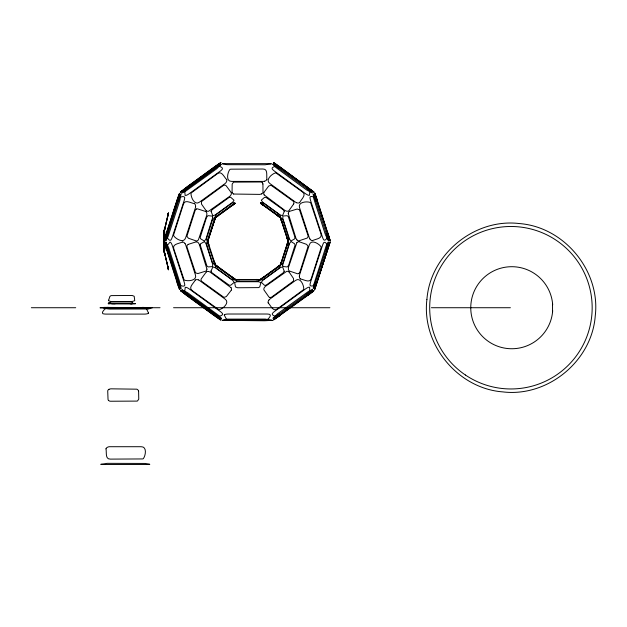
<?xml version="1.0" encoding="UTF-8"?>
<svg xmlns="http://www.w3.org/2000/svg" width="627" height="627" viewBox="0 0 627 627"><rect width="100%" height="100%" fill="white"/><g stroke="black" fill="none" stroke-linecap="round" stroke-linejoin="round"><path stroke-width="0.94" d="M163.686 241.254L163.451 241.254C164.258 227.828 163.083 244.851 163.733 240.502M164.196 235.76C164.227 238.754 164.964 225.563 164.274 234.882L164.274 247.712C163.984 258.99 163.451 236.677 164.282 250.729M164.047 234.859L164.07 231.206L168.444 212.968L167.77 215.853M164.086 248.041L164.133 231.042M164.501 250.753L164.219 232.006M163.937 246.834L163.451 241.387L163.71 245.933M163.459 241.787C164.25 244.044 164.015 250.471 163.874 242.108M163.749 241.591L163.647 241.45M163.882 241.254L163.898 236.645M164.164 250.628L164.031 231.841L164.015 250.792L163.984 250.04M164.227 234.874L164.141 232.084L164.07 232.531M163.553 241.473L163.608 245.753M163.71 236.959L163.451 241.254M163.451 241.904L163.6 245.502M163.467 241.998L163.459 241.591M164.086 248.316L164.023 250.8L163.608 246.278L163.655 246.85M164.368 250.761L164.368 231.872L164.509 250.722L163.913 246.497M164.783 255.471L163.992 250.933L167.989 266.655M163.561 237.155L163.569 236.598L163.741 237.343M163.772 246.623L163.827 246.152L164.078 250.667M164.149 236.669L163.921 241.121L163.725 240.643M163.757 245.745L163.851 245.619M164.164 236.191L164.556 231.904L164.219 232.421M163.639 246.278L163.655 246.819M164.086 233.542L163.976 231.833M163.741 235.838L163.827 236.481L164.109 231.935M163.866 241.85L164.023 241.379L164.086 242.108M164.015 240.862L163.882 236.653M163.827 245.933L163.843 246.246M164.635 255.26L164.203 250.933L168.451 269.728L164.125 250.918L164.838 255.408M164.031 231.927L163.937 232.452M164.258 237.367L164.298 236.677L164.305 240.823M164.07 249.225L164.188 250.784L164.047 247.892M164.682 227.342L164.76 227.499M164.18 241.254L164.399 236.692M164.164 240.541L166.586 236.849L167.997 233.166M168.248 214.583L164.149 231.598L168.436 212.968L168.248 214.097M163.945 232.147L163.592 236.473C164.188 234.655 163.851 239.616 164.368 232.241M163.859 236.277L163.913 235.728M163.953 232.108L163.663 236.018M163.866 240.972L164.094 240.815M552.536 311.744L552.536 303.703M195.593 206.495L195.553 206.973A2.484 1.097 -72 0 1 195.342 207.937L185.639 237.813C183.852 243.832 175.536 238.777 173.616 235.658A2.445 1.082 -72 0 1 173.655 234.788L183.421 204.151C184.941 198.947 191.172 203.336 194.558 203.626M164.392 230.995L164.203 231.731L164.713 227.468M299.377 276.123L299.416 275.637A2.484 1.082 -72 0 1 299.635 274.681L309.338 244.804C311.07 238.809 319.3 243.825 321.142 246.952A2.445 1.066 -72 0 1 321.095 247.822L311.329 278.459C309.856 283.631 303.711 279.313 300.38 278.991M164.07 235.783L164.164 236.497L164.345 235.768M164.102 250.784L164.219 250.212M163.623 235.917L163.757 236.12M164.149 245.964L163.992 241.779M164.156 231.002L164 231.7L164.635 228.941M163.623 236.152L163.639 235.752M164.619 232.641L164.501 232.256M164.235 250.91L164.446 252.9L164.313 251.889M163.616 236.113L163.576 236.465M164.258 231.661L164.235 231.081M163.843 241.716C164.83 239.71 164.18 252.101 164.102 241.748M164.062 246.521C165.238 248.464 164.329 255.487 164.423 246.192M164.752 227.742L164.117 231.716L164.658 229.192M164.172 231.473L164.776 228.69M288.271 213.509L296.007 238.448L296.994 239.953M164.274 245.635L164.298 241.661M206.941 269.108L199.214 244.169L198.226 242.657A8.033 3.441 72 0 0 196.275 241.85M215.085 218.815L207.827 241.019L215.273 218.078L207.835 240.987L208.65 238.675M164.086 231.465L164.125 231.104M164.603 227.452L164.047 231.347M164.376 250.69L164.47 250.063M168.028 215.782L168.389 213.235M168.318 214.458C169.133 210.633 167.244 217.773 168.13 214.512M164.211 236.998L164.086 240.705L178.052 197.066C180.858 187.559 179.44 199.072 178.35 201.361M164.156 245.996L164.18 245.251M164.423 229.952L164.227 230.791M168.052 214.528L168.193 213.917M165.034 228.424L164.235 231.724M168.208 214.246L168.287 213.533M215.288 218.071L214.583 220.422M281.554 261.098L280.543 264.547L287.934 241.599L287.017 245.141M166.218 233.393L164.36 240.729L179.784 193.281L177.402 198.971L166.351 232.985M315.867 281.257L315.083 283.929A3.738 0.415 -72 0 0 314.832 285.387L314.738 289.431L330.186 241.881L314.723 289.36L330.139 241.904L327.31 246.466A3.535 0.392 -72 0 0 327.02 247.156L326.212 249.452M286.688 245.298L288.005 241.583L281.202 262.603M281.084 262.548L280.496 264.484L281.844 261.075M215.092 218.635L215.273 218.102M164.392 246.121L164.266 246.858M293.632 204.041L288.843 210.743A8.033 3.394 36.1 0 1 286.782 211.213L285.081 210.547L264.171 194.911M299.659 202.631C300.968 199.519 306.932 194.966 302.473 191.964L276.35 173.209A2.445 1.066 36.1 0 0 275.543 172.895C271.993 173.726 264.766 180.067 269.931 183.562L295.341 202.027A2.484 1.082 36.1 0 0 296.187 202.521L296.634 202.717M263.81 192.552L268.693 186.047L270.793 185.294A1.834 0.776 36.1 0 1 271.499 185.592L292.699 200.828A1.912 0.807 36.1 0 1 293.608 201.737L293.977 202.67A9.35 3.95 36.1 0 1 293.601 204.018M195.279 279.979C193.939 283.083 187.802 287.597 192.277 290.646L218.4 309.409A2.445 1.082 35.9 0 0 219.215 309.714C222.765 308.892 230.227 302.622 225.046 299.055L199.637 280.59A2.484 1.097 35.9 0 0 198.79 280.089L198.344 279.901M231.379 290.058L226.331 296.571L224.2 297.316A1.834 0.784 35.9 0 1 223.494 297.026L202.294 281.789A1.912 0.815 35.9 0 1 201.385 280.88L201.032 279.94A9.35 3.989 35.9 0 1 201.424 278.6L206.346 271.875M269.007 299.972L269.32 299.604A2.484 1.082 -36.1 0 1 270.057 298.954L295.474 280.488C300.419 276.664 304.087 285.622 303.734 289.235A2.445 1.066 -36.1 0 1 303.186 289.909L277.275 308.954C273.043 312.277 270.629 305.122 268.121 302.896M296.845 242.72L288.451 267.439L288.357 269.242A8.033 3.378 -72 0 0 289.431 271.036L297.206 273.654A9.35 3.934 -72 0 0 298.601 273.607M260.62 279.25L280.12 265.088L277.275 267.447M235.18 203.328L233.119 204.911M234.686 203.744L215.672 217.514L217.89 215.97M279.47 265.636L280.183 265.103L277.095 267.22M279.258 314.041L277.048 315.749A3.738 0.408 -36 0 0 275.99 316.768L273.544 319.958L310.788 293.256C319.08 287.511 308.28 292.582 306.321 294.392M218.533 215.045L215.633 217.53L235.149 203.352L231.912 205.319M263.497 277.103L260.652 279.289L261.678 278.56M308.029 295.301L313.978 290.497L273.607 319.817L280.034 315.64M278.709 266.193L261.992 278.341M263.724 277.291L260.613 279.266M109.02 389.296L110.736 388.826L136.851 389.179A7.696 3.268 0.6 0 1 138.504 390.887M261.584 193.923L259.844 194.394L233.738 194.041M298.609 273.568L299.377 272.933A1.912 0.807 -72 0 0 299.965 271.789L307.904 246.92A1.834 0.776 -72 0 0 307.967 246.16L306.619 244.373L298.969 241.661M196.4 209.05L195.608 209.684A1.912 0.823 -72 0 0 195.021 210.821L187.089 235.697A1.834 0.784 -72 0 0 187.026 236.457L188.413 238.236L196.22 240.948A7.696 3.3 -72 0 0 198.367 239.945L206.777 215.171L206.863 213.376A8.033 3.441 -72 0 0 205.758 211.581M188.296 244.35L196.259 241.795M312.426 240.697C315.31 238.973 322.803 238.816 320.953 233.777L310.843 203.25A2.445 1.066 72 0 0 310.373 202.521C307.034 201.079 297.457 201.925 299.581 207.78L309.291 237.657A2.484 1.082 72 0 0 309.683 238.558L309.926 238.973M182.52 241.92C179.604 243.66 171.978 243.746 173.797 248.841L183.907 279.368A2.445 1.082 72 0 0 184.385 280.097C187.755 281.499 197.481 280.763 195.397 274.838L185.686 244.961A2.484 1.097 72 0 0 185.294 244.06L185.043 243.644M289.368 211.401L297.135 209.05L299.267 209.692A1.834 0.776 72 0 1 299.667 210.343L307.857 235.125A1.912 0.807 72 0 1 308.061 236.395L307.81 237.367A9.35 3.934 72 0 1 306.721 238.229L298.93 240.823A8.033 3.378 72 0 1 296.994 239.984M148.865 308.797L152.541 307.677L106.676 307.395C96.824 307.12 108.69 309.377 111.23 309.056L147.439 308.993A3.738 0.4 0.1 0 0 148.865 308.797M264.563 181.195L264.092 181.305A2.484 1.089 0.1 0 1 263.113 181.407L231.7 181.399C225.461 181.595 227.577 172.182 229.952 169.408A2.445 1.074 0.1 0 1 230.791 169.18L262.948 169.008C268.34 168.82 266.177 176.046 266.961 179.346M130.142 303.774L132.258 303.719L128.801 303.452M146.005 307.881L149.908 307.794L142.509 307.363M239.475 279.438L235.901 279.524L260.033 279.524L256.286 279.438M256.082 279.767L259.993 279.501L237.743 279.54M112.264 303.452L108.134 303.719L131.733 303.781M131.936 303.781L135.557 303.695L111.434 303.695L115.125 303.781M264.672 320.758L272.322 320.326L222.428 320.319L264.249 320.758M108.338 307.363L99.991 307.794L145.566 307.881M31.35 307.724L75.71 307.724M138.363 307.724L160.01 307.724M173.546 307.724L329.873 307.724M431.4 307.724L510.386 307.724M239.538 279.767L235.87 279.501L237.343 279.54M208.454 271.428L210.139 272.071L231.049 287.699M269.884 297.441L270.88 297.386A1.912 0.807 -36.1 0 0 272.024 296.806L293.068 281.351A1.834 0.776 -36.1 0 0 293.569 280.771L293.53 278.529L288.945 271.797M205.781 211.526L197.819 208.956A9.35 4.005 -72 0 0 196.408 209.01M280.003 217.451L277.118 215.406M263.748 205.335L260.526 203.289L280.097 217.451L278.325 216.276M231.896 277.275L235.235 279.328L215.727 265.143L218.51 267.557M216.244 265.472L235.203 279.289L232.272 277.087M306.344 188.257L308.656 189.832A3.738 0.408 36 0 0 309.965 190.53L313.813 191.917L276.922 164.76C269.124 158.749 276.985 167.315 279.297 168.585M214.638 315.859L221.088 319.966L180.733 290.63L185.357 294.588L214.285 315.608M218.674 267.204L215.735 265.158L216.103 265.44M278.459 216.237L260.605 203.289L263.677 205.648M277.126 215.061L280.042 217.467M108.596 400.481L109.466 401.029A1.912 0.815 0.6 0 0 110.744 401.233L136.835 401.1A1.834 0.776 0.6 0 0 137.572 400.919L138.763 399.07L138.591 390.887M262.392 182.731L261.537 182.191A1.912 0.815 0.1 0 0 260.268 181.987L234.169 182.12A1.834 0.776 0.1 0 0 233.424 182.3L232.17 184.15L232.061 192.332M226.817 179.722C224.239 177.504 221.739 170.348 217.475 173.663L191.564 192.701A2.445 1.082 -35.9 0 0 191.023 193.382C190.741 197.035 194.542 205.946 199.504 202.121L224.921 183.656A2.484 1.097 -35.9 0 0 225.649 183.006L225.971 182.645A6.004 2.649 -35.9 0 0 226.708 179.792M206.236 210.821L201.502 204.088L201.432 201.839A1.834 0.784 -35.9 0 1 201.925 201.259L222.961 185.804A1.912 0.815 -35.9 0 1 224.113 185.224L225.117 185.169A9.35 3.989 -35.9 0 1 226.292 185.953L231.269 192.63M164.203 245.588L164.384 245.988L164.313 241.818M315.13 193.798L314.699 192.983L315.02 198.344A3.535 0.392 72 0 0 315.193 199.065L315.89 201.4M315.232 194.049L330.139 240.502L327.803 237.163A3.738 0.415 72 0 1 327.161 235.83L326.212 233.205M208.078 242.257L207.874 241.724L215.32 264.633L213.799 261.051M208.133 242.398L209.026 245.086M208.564 243.668L207.858 241.685L208.681 245.314M164.298 236.214L164.799 231.99M177.026 282.495L179.855 289.564L164.423 242.093L166.327 249.585M286.758 237.531L287.973 240.933L280.528 218.008L287.487 239.365M317.466 200.53L314.66 193.045L330.084 240.525L328.031 233.032M281.844 221.566L280.457 217.984L281.562 221.543M286.962 237.304L287.911 240.933L287.605 239.733M214.222 261.075L215.32 264.649L214.724 262.65M164.995 254.021L164.313 251.505M164.047 250.925L164.29 251.78M164.047 251.208L164.117 251.654M167.832 267.188L168.467 269.728L168.146 268.176M168.138 268.325L168.467 269.72L168.028 266.812M164.18 251.466L164.188 251.231M163.968 250.157L163.992 250.8L163.937 250.369M164.031 250.236L163.992 250.753L164.047 247.736M164.196 246.85L164.619 250.048M105.947 448.775C106.841 452.106 104.928 459.309 110.305 459.113L142.447 458.94A2.445 1.074 0.6 0 0 143.277 458.713C145.597 455.845 147.314 446.495 141.13 446.714L109.725 446.714A2.484 1.089 0.6 0 0 108.745 446.816L108.283 446.918A6.004 2.633 0.6 0 0 106.073 448.783M262.925 184.048L262.995 192.332A8.033 3.409 0.1 0 1 261.616 193.931M163.757 242.069L163.623 245.353M552.693 310.647A41.021 41.021 0 0 1 490.424 342.75A41.021 41.021 0 0 1 490.424 272.698A41.021 41.021 0 0 1 552.693 304.8M108.988 389.289A8.033 3.409 0.6 0 0 107.719 390.887L108.024 399.172A9.35 3.966 0.6 0 0 108.557 400.488M266.836 179.338A6.004 2.633 0.1 0 1 264.61 181.227M312.387 240.572A6.004 2.61 72 0 1 309.918 239.02M288.248 213.47A7.696 3.237 72 0 1 289.4 211.479M299.557 202.552A6.004 2.618 36.1 0 1 296.657 202.764M264.124 194.903A7.696 3.245 36.1 0 1 263.881 192.607M233.691 194.056A7.696 3.268 0.1 0 1 232.147 192.332M262.431 182.731A9.35 3.966 0.1 0 1 262.878 184.048M206.314 210.766A7.696 3.284 -35.9 0 0 208.579 211.26L229.937 196.165L231.065 194.762A8.033 3.433 -35.9 0 0 231.222 192.669M194.519 203.744A6.004 2.657 -72 0 1 195.632 206.455M182.551 242.038A6.004 2.657 72 0 1 185.051 243.589M206.973 269.148A7.696 3.3 72 0 1 205.789 271.13L197.897 273.568L195.726 272.925A1.834 0.784 72 0 1 195.326 272.275L187.128 247.485A1.912 0.823 72 0 1 186.932 246.215L187.199 245.243A9.35 4.005 72 0 1 188.312 244.389M195.381 280.057A6.004 2.649 35.9 0 1 198.32 279.854M231.097 287.715A7.696 3.284 35.9 0 1 231.3 290.011M206.393 271.906A8.033 3.433 35.9 0 1 208.43 271.405M268.231 302.825A6.004 2.618 -36.1 0 1 268.952 299.98M288.875 271.852A7.696 3.245 -36.1 0 0 286.641 271.35L265.292 286.453L264.155 287.856A8.033 3.394 -36.1 0 0 263.967 289.948L268.709 296.689A9.35 3.95 -36.1 0 0 269.853 297.472M300.419 278.874A6.004 2.61 -72 0 1 299.338 276.154M296.845 242.673A7.696 3.237 -72 0 1 298.946 241.748M165.802 240.658L167.754 237.194A3.033 0.541 -72 0 0 168.028 236.606L179.855 200.522L180.944 194.19L179.878 196.862A15.699 2.798 -72 0 0 179.494 198.038L166.907 236.771A15.699 2.798 -72 0 0 166.531 237.947L165.802 240.658M309.95 190.553L309.44 195.295L308.429 195.256A4.35 1.183 36.1 0 1 305.443 193.633L274.602 171.226A4.35 1.183 36.1 0 1 272.142 168.882C271.389 167.064 275.919 165.936 277.589 166.304A3.057 0.831 36.1 0 1 278.333 166.657L308.539 188.508A3.511 0.956 36.1 0 1 309.362 189.378L309.95 190.553M212.765 217.342L205.985 238.95L204.598 240.909A7.352 1.865 -72 0 1 204.245 241.003L200.601 238.785L200.178 237.5L206.534 217.444L207.976 215.641L212.334 216.119A7.352 1.865 -72 0 1 212.561 216.393L212.765 217.342M280.896 264.68L280.896 264.766A5.181 0.423 -72 0 0 280.935 264.9L282.534 263.74L283.302 261.976L288.898 244.608L288.506 241.591A5.181 0.423 -72 0 0 288.396 241.677L280.896 264.68M328.336 240.462L325.429 234.788L313.798 198.649A3.033 0.564 72 0 1 313.68 198.007L313.194 193.986L314.26 196.666A15.699 2.931 72 0 1 314.652 197.834L327.239 236.575A15.699 2.931 72 0 1 327.607 237.751L328.336 240.462M312.528 289.541L310.318 291.383A15.699 2.908 -36 0 1 309.323 292.111L276.374 316.055A15.699 2.908 -36 0 1 275.371 316.776L272.949 318.32L277.487 313.813L308.272 291.579A3.033 0.564 -36 0 1 308.845 291.265L312.528 289.541M166.586 235.658C166.782 237.398 169.282 241.348 170.826 240.133A4.35 1.215 -72 0 0 172.3 237.061L184.079 200.805A4.35 1.207 -72 0 0 184.691 197.466C184.205 195.608 179.855 197.011 178.703 198.312A3.511 0.98 -72 0 0 178.131 199.362L166.68 234.843A3.057 0.854 -72 0 0 166.586 235.658M282.683 265.08L282.855 266.224A7.352 1.81 -72 0 0 283.075 266.499L287.291 266.969L288.702 265.174L295.058 245.11L294.674 243.825L291.163 241.607A7.352 1.81 -72 0 0 290.826 241.701L289.462 243.668L282.683 265.08M206.408 243.613L212.42 262.682L214.708 265.002A5.181 0.462 72 0 0 214.755 264.86L207.255 241.779A5.181 0.462 72 0 0 207.129 241.693L206.408 243.613M295.113 237.735L294.721 238.832L291.124 240.901A7.352 1.81 72 0 1 290.787 240.807L289.502 239.052L282.879 218.682L282.824 216.284A7.352 1.81 72 0 1 283.043 216.009L287.166 215.696L288.326 216.668L295.113 237.735M327.976 246.717L327.976 246.952A3.057 0.823 -72 0 1 327.874 247.775L316.416 283.255A3.511 0.948 -72 0 1 315.851 284.305C314.754 285.598 310.475 287.001 310.036 285.16A4.35 1.176 -72 0 1 310.655 281.813L322.443 245.549A4.35 1.176 -72 0 1 323.9 242.492C325.397 241.191 327.592 245.157 327.976 246.717M184.636 291.939L185.192 293.24A3.511 0.972 35.9 0 0 186.015 294.102L216.221 315.961A3.057 0.846 35.9 0 0 216.973 316.306C218.69 316.666 223.243 315.577 222.593 313.735A4.35 1.207 35.9 0 0 220.14 311.392L189.291 288.984A4.35 1.207 35.9 0 0 186.297 287.37L185.263 287.323L184.636 291.939M206.432 238.754L207.098 241.027A5.181 0.462 -72 0 0 207.216 240.933L214.716 217.851A5.181 0.462 -72 0 0 214.669 217.71L212.42 219.889L206.432 238.754M328.039 236.034C327.647 237.562 325.28 241.223 323.838 239.945A4.35 1.176 72 0 1 322.38 236.873L310.6 200.616A4.35 1.176 72 0 1 309.981 197.278C310.443 195.373 314.762 197.16 315.883 198.445A3.057 0.823 72 0 1 316.282 199.167L327.866 234.6A3.511 0.948 72 0 1 328.031 235.783L328.039 236.034M200.131 244.71L206.91 265.95L208.101 266.914L212.373 266.608A7.352 1.865 72 0 0 212.6 266.326L212.631 264.139L206.024 243.77L204.629 241.81A7.352 1.865 72 0 0 204.284 241.716L200.546 243.785L200.131 244.71M166.531 246.356L166.523 246.826A3.511 0.98 72 0 0 166.68 248.01L178.272 283.451A3.057 0.854 72 0 0 178.679 284.172C179.863 285.465 184.197 287.229 184.753 285.348A4.35 1.215 72 0 0 184.142 282.001L172.362 245.737A4.35 1.207 72 0 0 170.889 242.68L170.082 242.038L166.531 246.356M211.04 211.252L212.725 215.516A7.352 1.857 -35.9 0 0 213.062 215.649L215.163 214.99L232.492 202.403L233.918 200.491A7.352 1.857 -35.9 0 0 233.895 200.138L230.728 197.286L229.192 197.38L212.091 209.779L211.04 211.252M426.909 299.432C421.438 344.317 457.702 388.505 502.783 391.891C547.669 397.361 591.849 361.097 595.242 316.016C600.713 271.138 564.449 226.95 519.368 223.557C474.49 218.086 430.302 254.35 426.909 299.432M181.673 193.045L185.326 191.345A3.033 0.549 -36 0 0 185.89 191.031L216.668 168.804L221.276 164.298L218.839 165.841A15.699 2.821 -36 0 0 217.835 166.563L184.887 190.498A15.699 2.821 -36 0 0 183.891 191.235L181.673 193.045M289.071 239.005L288.475 240.925A5.181 0.423 72 0 1 288.365 240.839L280.865 217.835A5.181 0.423 72 0 1 280.896 217.608L283.036 219.928L289.071 239.005M284.297 211.409L282.597 215.453A7.352 1.818 36.1 0 1 282.268 215.578L280.191 214.928L262.862 202.341L261.412 200.428A7.352 1.818 36.1 0 1 261.42 200.068L264.563 197.348L266.067 197.442L283.208 209.763L284.297 211.409M284.227 271.24L283.153 272.839L266.044 285.23L264.539 285.324L261.514 282.479A7.352 1.818 -36.1 0 1 261.498 282.126L262.776 280.34L280.104 267.745L282.362 266.969A7.352 1.818 -36.1 0 1 282.683 267.094L284.227 271.24M210.97 271.091L212.028 272.855L229.168 285.175L230.705 285.261L233.989 282.542A7.352 1.857 35.9 0 0 234.012 282.189L232.758 280.41L215.437 267.815L213.156 267.031A7.352 1.857 35.9 0 0 212.819 267.165L210.97 271.091M184.722 190.522L185.106 195.412L186.133 195.365A4.35 1.207 -35.9 0 0 189.135 193.751L219.975 171.336A4.35 1.207 -35.9 0 0 222.428 169C223.118 167.213 218.76 165.834 217.075 166.21A3.511 0.972 -35.9 0 0 215.994 166.727L185.874 188.703A3.057 0.846 -35.9 0 0 185.318 189.307L184.722 190.522M313.61 285.113L313.257 288.428L314.331 285.747A15.699 2.931 -72 0 0 314.715 284.58L327.302 245.839A15.699 2.931 -72 0 0 327.678 244.663L328.399 241.897L326.408 245.423A3.033 0.564 -72 0 0 326.134 246.011L313.61 285.113M309.871 291.931L309.244 293.311A3.057 0.831 -36.1 0 1 308.68 293.914L278.56 315.883A3.511 0.956 -36.1 0 1 277.487 316.4C275.833 316.792 271.554 315.373 272.29 313.618A4.35 1.183 -36.1 0 1 274.767 311.274L305.608 288.867A4.35 1.183 -36.1 0 1 308.586 287.252L309.605 287.197L309.871 291.931M164.188 242.108L178.115 285.755C181.038 295.411 179.4 283.592 178.319 281.217L167.495 247.931L164.211 242.093M180.513 290.701L217.428 317.858C225.54 324.002 217.122 315.271 214.92 314.025L186.595 293.46L180.513 290.701M260.848 282.73L259.774 286.821L258.661 287.605L237.617 287.754L235.478 286.954L234.678 282.73A7.352 1.834 -0.1 0 1 234.874 282.432L236.959 281.735L258.379 281.727L260.66 282.432A7.352 1.834 -0.1 0 1 260.848 282.73M108.628 300.239L108.565 300.49A7.352 1.834 -0.3 0 0 108.73 300.788L110.752 301.485L132.164 301.485L134.507 300.788A7.352 1.834 -0.3 0 0 134.727 300.49L134.194 296.265L132.109 295.466L111.057 295.615L109.897 296.399L108.628 300.239M215.069 217.036L215.037 217.154A5.181 0.455 -36 0 0 215.186 217.146L234.827 202.882A5.181 0.455 -36 0 0 234.866 202.74L232.774 202.709L231.097 203.681L216.362 214.434L215.069 217.036M280.567 265.464L279.093 268.176L264.359 278.937L262.705 279.901L260.738 279.869A5.181 0.431 -36 0 1 260.785 279.728L280.426 265.464A5.181 0.431 -36 0 1 280.567 265.464M272.267 320.444L222.287 320.468L226.128 319.323A3.738 0.4 0 0 1 227.577 319.127L265.331 319.08L272.267 320.444M224.223 314.926L226.355 319.096L227.577 319.817A3.511 0.964 -0.1 0 0 228.745 320.029L266.036 319.958A3.057 0.839 -0.1 0 0 266.843 319.801C268.434 319.096 271.507 315.561 269.9 314.464A4.35 1.191 -0.1 0 0 266.53 314.017L228.408 314.017A4.35 1.191 -0.1 0 0 225.038 314.464L224.223 314.926M180.364 191.956L186.384 189.283L214.959 168.577C217.24 167.331 225.093 158.89 217.255 164.885L180.364 191.956M148.56 313.092L147.666 313.657A4.35 1.191 -0.3 0 1 144.265 314.103L106.151 314.103A4.35 1.191 -0.3 0 1 102.812 313.657C101.268 312.497 104.544 309.033 106.167 308.319A3.057 0.839 -0.3 0 1 106.99 308.163L144.273 308.092A3.511 0.964 -0.3 0 1 145.425 308.304L146.538 308.915L148.56 313.092M220.916 162.769L180.56 192.105L186.681 187.065L215.61 166.045L220.916 162.769M165.881 242.077L166.602 244.867A15.699 2.798 72 0 0 166.97 246.043L179.557 284.776A15.699 2.798 72 0 0 179.949 285.951L181.007 288.632L180.482 284.603A3.033 0.541 72 0 0 180.357 283.968L168.726 247.83L165.881 242.077M222.538 163.804L226.48 164.587A3.033 0.556 0 0 0 227.123 164.666L265.088 164.776L271.467 163.827L268.599 163.639A15.699 2.869 0 0 0 267.361 163.631L226.637 163.631A15.699 2.869 0 0 0 225.399 163.639L222.538 163.804M149.704 464.293L146.812 464.482A15.699 2.861 -0.2 0 1 145.574 464.489L104.85 464.489A15.699 2.861 -0.2 0 1 103.62 464.482L100.775 464.317L107.225 463.345L145.174 463.447A3.033 0.556 -0.2 0 1 145.809 463.533L149.704 464.293M260.111 280.104L257.313 281.484L239.067 281.523L237.155 281.327L235.595 280.104A5.181 0.439 0 0 1 235.721 280.026L259.993 280.026A5.181 0.439 0 0 1 260.111 280.104M108.534 303.045L108.424 303.107A5.181 0.439 -0.1 0 0 108.526 303.194L132.791 303.194A5.181 0.439 -0.1 0 0 132.932 303.107L131.607 301.893L129.734 301.689L111.488 301.736L108.534 303.045M221.441 318.438L219.011 316.901A15.699 2.821 36 0 1 218.008 316.18L185.059 292.237A15.699 2.821 36 0 1 184.064 291.508L181.846 289.69L187.52 292.637L218.18 315.036A3.033 0.549 36 0 1 218.651 315.483L221.441 318.438M272.784 164.164L275.512 167.135A3.033 0.564 36 0 0 275.982 167.574L306.634 189.981L312.356 192.944L310.146 191.11A15.699 2.908 36 0 0 309.15 190.373L276.201 166.437A15.699 2.908 36 0 0 275.198 165.716L272.784 164.164M260.761 202.678L260.652 202.686A5.181 0.431 36 0 0 260.699 202.819L280.34 217.091A5.181 0.431 36 0 0 280.481 217.091L279.822 215.147L278.372 213.862L263.591 203.172L260.761 202.678M234.953 279.932L231.865 279.446L217.083 268.756L215.657 267.463L215.124 265.527A5.181 0.455 36 0 1 215.273 265.527L234.913 279.791A5.181 0.455 36 0 1 234.953 279.932M313.806 191.987L273.435 162.667L279.728 166.751L313.806 191.987M465.399 375.001A81.236 81.236 0 0 0 591.959 313.524A81.236 81.236 0 0 0 475.431 234.655A81.236 81.236 0 0 0 465.399 375.001"/></g></svg>
